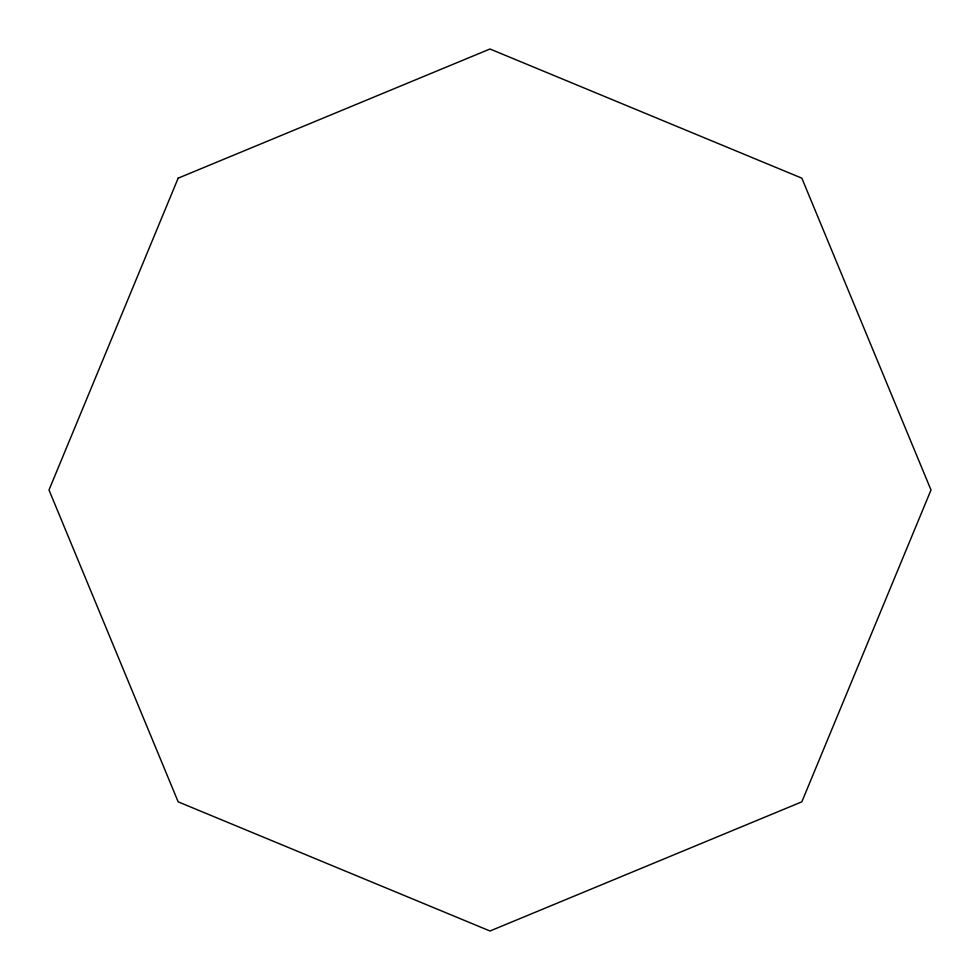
<?xml version="1.0" encoding="UTF-8"?>
<svg xmlns="http://www.w3.org/2000/svg" width="980" height="980" viewBox="0 0 980 980"><rect width="100%" height="100%" fill="white"/><g stroke="black" fill="none" stroke-linecap="round" stroke-linejoin="round"><path stroke-width="1.47" d="M178.164 178.164L49 490L178.164 801.836L490 931L801.836 801.836L931 490L801.836 178.164L490 49L178.164 178.164"/></g></svg>
